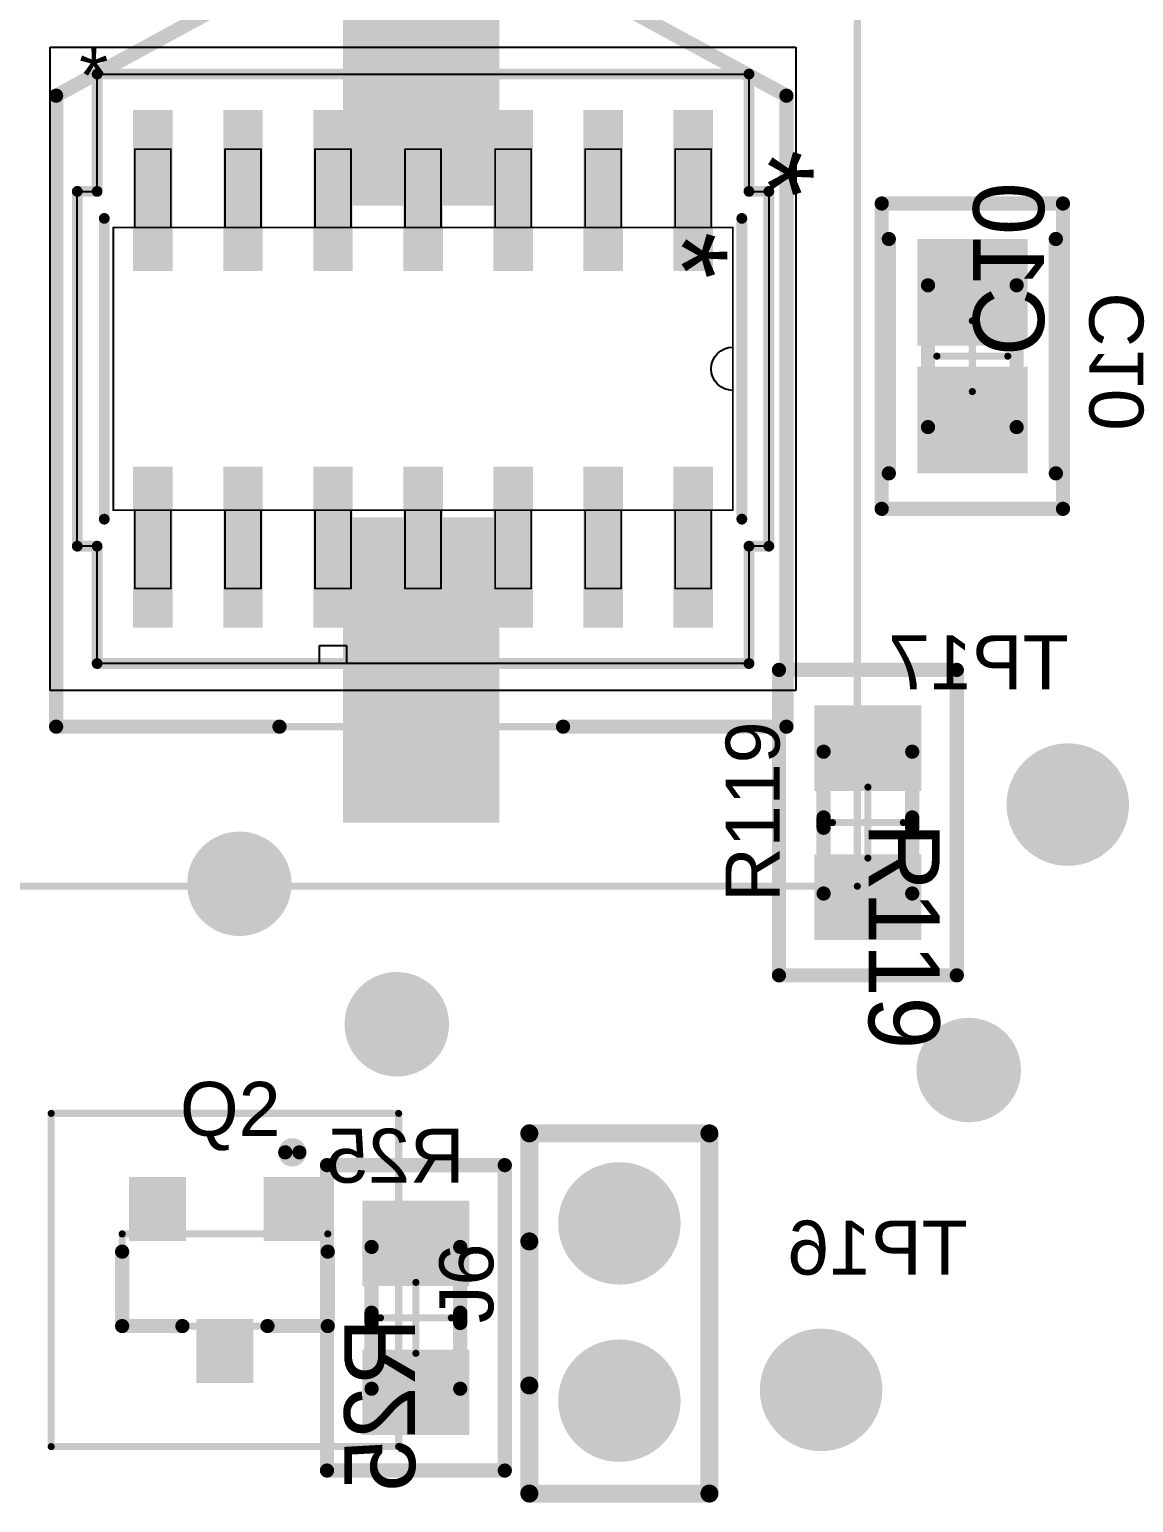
# Model space of a CAD drawing. Header units: millimetres. Extents: x 54 to 247, y 53 to 195.
# Drawn here: x 145.15 to 160.72, y 128.36 to 149.13 of the extents above; entities that cross this region are included whole.
import ezdxf

# ---------------------------------------------------------------- set-up
doc = ezdxf.new("R2010")
doc.units = ezdxf.units.MM
for name, color, linetype in [('BottomOverlay', 54, 'Continuous'), ('BottomPaste', 16, 'Continuous'), ('BottomSolder', 6, 'Continuous'), ('Mechanical10', 56, 'Continuous'), ('Mechanical12', 56, 'Continuous'), ('Mechanical13', 56, 'Continuous'), ('Mechanical15', 56, 'Continuous'), ('Mechanical5', 56, 'Continuous'), ('MultiLayer', 9, 'Continuous'), ('PadHoleLayer', 156, 'Continuous'), ('TopOverlay', 2, 'Continuous'), ('TopPaste', 8, 'Continuous'), ('TopSolder', 216, 'Continuous'), ('ViaHoleLayer', 16, 'Continuous')]:
    doc.layers.add(name, color=color, linetype=linetype)
doc.styles.add('Arial', font='arial.ttf', dxfattribs={"height": 0.2})

# ---------------------------------------------------------------- blocks, each defined once
blk = doc.blocks.new('V______CRCW0805__3_IPC_A_21')
at = {"layer": 'TopPaste'}
for points in [[(-1.654, 0.754), (-0.448, 0.754), (-0.448, -0.754), (-1.654, -0.754)], [(0.448, 0.754), (1.654, 0.754), (1.654, -0.754), (0.448, -0.754)]]:
    blk.add_hatch(color=8, dxfattribs=at).paths.add_polyline_path(points)
at = {"layer": 'TopSolder'}
for points in [[(-1.654, 0.754), (-0.448, 0.754), (-0.448, -0.754), (-1.654, -0.754)], [(0.448, 0.754), (1.654, 0.754), (1.654, -0.754), (0.448, -0.754)]]:
    blk.add_hatch(color=216, dxfattribs=at).paths.add_polyline_path(points)
at = {"layer": 'Mechanical10', "const_width": 0.2}
for points in [[(2.154, 1.254), (-2.154, 1.254)], [(-2.154, -1.254), (-2.154, 1.254)], [(2.154, -1.254), (2.154, 1.254)], [(2.154, -1.254), (-2.154, -1.254)]]:
    blk.add_lwpolyline(points, dxfattribs=at)
at = {"layer": 'Mechanical10', "const_width": 0.1}
for points in [[(-2.204, 1.254, 1), (-2.104, 1.254, 1)], [(-2.204, 1.254, 1), (-2.104, 1.254, 1)], [(2.104, 1.254, 1), (2.204, 1.254, 1)], [(2.104, 1.254, 1), (2.204, 1.254, 1)], [(-2.204, -1.254, 1), (-2.104, -1.254, 1)], [(-2.204, -1.254, 1), (-2.104, -1.254, 1)], [(2.104, -1.254, 1), (2.204, -1.254, 1)], [(2.104, -1.254, 1), (2.204, -1.254, 1)]]:
    blk.add_lwpolyline(points, format="xyb", close=True, dxfattribs=at)
at = {"layer": 'Mechanical12', "const_width": 0.2}
for points in [[(1, 0.625), (-1, 0.625)], [(-1, -0.625), (-1, 0.625)], [(1, -0.625), (1, 0.625)], [(1, -0.625), (-1, -0.625)]]:
    blk.add_lwpolyline(points, dxfattribs=at)
at = {"layer": 'Mechanical12', "const_width": 0.1}
for points in [[(-1.05, 0.625, 1), (-0.95, 0.625, 1)], [(-1.05, 0.625, 1), (-0.95, 0.625, 1)], [(0.95, 0.625, 1), (1.05, 0.625, 1)], [(0.95, 0.625, 1), (1.05, 0.625, 1)], [(-1.05, -0.625, 1), (-0.95, -0.625, 1)], [(-1.05, -0.625, 1), (-0.95, -0.625, 1)], [(0.95, -0.625, 1), (1.05, -0.625, 1)], [(0.95, -0.625, 1), (1.05, -0.625, 1)]]:
    blk.add_lwpolyline(points, format="xyb", close=True, dxfattribs=at)
at = {"layer": 'Mechanical15'}
for points, const_width in [([(2.154, 1.254), (-2.154, 1.254)], 0.2), ([(-2.154, -1.254), (-2.154, 1.254)], 0.2), ([(2.154, -1.254), (2.154, 1.254)], 0.2), ([(0, -0.5), (0, 0.5)], 0.1), ([(0.5, 0), (-0.5, 0)], 0.1), ([(2.154, -1.254), (-2.154, -1.254)], 0.2)]:
    blk.add_lwpolyline(points, dxfattribs=dict(at, const_width=const_width))
for points, const_width in [([(-2.204, 1.254, 1), (-2.104, 1.254, 1)], 0.1), ([(-2.204, 1.254, 1), (-2.104, 1.254, 1)], 0.1), ([(2.104, 1.254, 1), (2.204, 1.254, 1)], 0.1), ([(2.104, 1.254, 1), (2.204, 1.254, 1)], 0.1), ([(-0.025, 0.5, 1), (0.025, 0.5, 1)], 0.05), ([(-0.525, 0, 1), (-0.475, 0, 1)], 0.05), ([(0.475, 0, 1), (0.525, 0, 1)], 0.05), ([(-0.025, -0.5, 1), (0.025, -0.5, 1)], 0.05), ([(-2.204, -1.254, 1), (-2.104, -1.254, 1)], 0.1), ([(-2.204, -1.254, 1), (-2.104, -1.254, 1)], 0.1), ([(2.104, -1.254, 1), (2.204, -1.254, 1)], 0.1), ([(2.104, -1.254, 1), (2.204, -1.254, 1)], 0.1)]:
    blk.add_lwpolyline(points, format="xyb", close=True, dxfattribs=dict(at, const_width=const_width))
at = {"layer": 'TopOverlay', "const_width": 0.2}
for points in [[(0.073, 0.625), (-0.073, 0.625)], [(0.073, -0.625), (-0.073, -0.625)]]:
    blk.add_lwpolyline(points, dxfattribs=at)
at = {"layer": 'TopOverlay', "const_width": 0.1}
for points in [[(-0.123, 0.625, 1), (-0.023, 0.625, 1)], [(0.023, 0.625, 1), (0.123, 0.625, 1)], [(-0.123, -0.625, 1), (-0.023, -0.625, 1)], [(0.023, -0.625, 1), (0.123, -0.625, 1)]]:
    blk.add_lwpolyline(points, format="xyb", close=True, dxfattribs=at)
at = {"layer": 'Mechanical10'}
blk.add_text('R119', height=1, dxfattribs=at).set_placement((0, 0.011))
blk = doc.blocks.new('EEEFK1V331P_B_28')
at = {"layer": 'BottomPaste'}
for points in [[(1, 6.4), (1, 2.3), (-1, 2.3), (-1, 6.4)], [(1, -2.3), (1, -6.4), (-1, -6.4), (-1, -2.3)]]:
    blk.add_hatch(color=16, dxfattribs=at).paths.add_polyline_path(points)
at = {"layer": 'BottomSolder'}
for points in [[(1.102, 6.502), (1.102, 2.198), (-1.102, 2.198), (-1.102, 6.502)], [(1.102, -2.198), (1.102, -6.502), (-1.102, -6.502), (-1.102, -2.198)]]:
    blk.add_hatch(color=6, dxfattribs=at).paths.add_polyline_path(points)
at = {"layer": 'BottomOverlay', "const_width": 0.2}
for points in [[(0, 6.9, -1), (0, 7)], [(0, 6.9, -1), (0, 7)], [(0, 7, -1), (0, 6.9)]]:
    blk.add_lwpolyline(points, format="xyb", dxfattribs=at)
at = {"layer": 'BottomOverlay', "const_width": 0.1}
for points in [[(-0.05, 7, 1), (0.05, 7, 1)], [(-0.05, 7, 1), (0.05, 7, 1)], [(-0.05, 7, 1), (0.05, 7, 1)], [(-0.05, 6.9, 1), (0.05, 6.9, 1)], [(-0.05, 6.9, 1), (0.05, 6.9, 1)], [(-0.05, 6.9, 1), (0.05, 6.9, 1)], [(-2.625, 5.15, 1), (-2.525, 5.15, 1)], [(-2.625, 5.15, 1), (-2.525, 5.15, 1)], [(-2.05, 5.15, 1), (-1.95, 5.15, 1)], [(1.95, 5.15, 1), (2.05, 5.15, 1)], [(2.525, 5.15, 1), (2.625, 5.15, 1)], [(2.525, 5.15, 1), (2.625, 5.15, 1)], [(-5.2, 3.75, 1), (-5.1, 3.75, 1)], [(-5.2, 3.75, 1), (-5.1, 3.75, 1)], [(5.1, 3.75, 1), (5.2, 3.75, 1)], [(5.1, 3.75, 1), (5.2, 3.75, 1)], [(-5.2, -5.15, 1), (-5.1, -5.15, 1)], [(-5.2, -5.15, 1), (-5.1, -5.15, 1)], [(-2.05, -5.15, 1), (-1.95, -5.15, 1)], [(1.95, -5.15, 1), (2.05, -5.15, 1)], [(5.1, -5.15, 1), (5.2, -5.15, 1)], [(5.1, -5.15, 1), (5.2, -5.15, 1)]]:
    blk.add_lwpolyline(points, format="xyb", close=True, dxfattribs=at)
at = {"layer": 'BottomOverlay', "const_width": 0.2}
for points in [[(-5.15, 3.75), (-2.575, 5.15)], [(-2.575, 5.15), (-2, 5.15)], [(2, 5.15), (2.575, 5.15)], [(2.575, 5.15), (5.15, 3.75)], [(-5.15, -5.15), (-5.15, 3.75)], [(5.15, -5.15), (5.15, 3.75)], [(-5.15, -5.15), (-2, -5.15)], [(2, -5.15), (5.15, -5.15)]]:
    blk.add_lwpolyline(points, dxfattribs=at)
at = {"layer": 'Mechanical13', "const_width": 0.1}
for points in [[(-5.15, 3.75), (-2.575, 5.15)], [(-2.575, 5.15), (2.575, 5.15)], [(2.575, 5.15), (5.15, 3.75)], [(-5.15, -5.15), (-5.15, 3.75)], [(5.15, -5.15), (5.15, 3.75)], [(-5.15, -5.15), (5.15, -5.15)]]:
    blk.add_lwpolyline(points, dxfattribs=at)
at = {"layer": 'Mechanical13', "const_width": 0.05}
for points in [[(-2.6, 5.15, 1), (-2.55, 5.15, 1)], [(-2.6, 5.15, 1), (-2.55, 5.15, 1)], [(2.55, 5.15, 1), (2.6, 5.15, 1)], [(2.55, 5.15, 1), (2.6, 5.15, 1)], [(-5.175, 3.75, 1), (-5.125, 3.75, 1)], [(-5.175, 3.75, 1), (-5.125, 3.75, 1)], [(5.125, 3.75, 1), (5.175, 3.75, 1)], [(5.125, 3.75, 1), (5.175, 3.75, 1)], [(-5.175, -5.15, 1), (-5.125, -5.15, 1)], [(-5.175, -5.15, 1), (-5.125, -5.15, 1)], [(5.125, -5.15, 1), (5.175, -5.15, 1)], [(5.125, -5.15, 1), (5.175, -5.15, 1)]]:
    blk.add_lwpolyline(points, format="xyb", close=True, dxfattribs=at)
at = {"layer": 'Mechanical15', "const_width": 0.1}
for points in [[(-6.15, 7.4), (6.15, 7.4)], [(-6.15, -7.4), (-6.15, 7.4)], [(6.15, -7.4), (6.15, 7.4)], [(-6.15, -7.4), (6.15, -7.4)]]:
    blk.add_lwpolyline(points, dxfattribs=at)
at = {"layer": 'Mechanical15', "const_width": 0.05}
for points in [[(-6.175, 7.4, 1), (-6.125, 7.4, 1)], [(-6.175, 7.4, 1), (-6.125, 7.4, 1)], [(6.125, 7.4, 1), (6.175, 7.4, 1)], [(6.125, 7.4, 1), (6.175, 7.4, 1)], [(-6.175, -7.4, 1), (-6.125, -7.4, 1)], [(-6.175, -7.4, 1), (-6.125, -7.4, 1)], [(6.125, -7.4, 1), (6.175, -7.4, 1)], [(6.125, -7.4, 1), (6.175, -7.4, 1)]]:
    blk.add_lwpolyline(points, format="xyb", close=True, dxfattribs=at)
blk = doc.blocks.new('T____P_____B_85')
at = {"layer": 'BottomSolder'}
h = blk.add_hatch(color=6, dxfattribs=at)
edge = h.paths.add_edge_path()
edge.add_arc((0, 0), 0.864, 0, 360)
h = blk.add_hatch(color=6, dxfattribs=at)
edge = h.paths.add_edge_path()
edge.add_arc((0, 0), 0.864, 0, 360)
at = {"layer": 'MultiLayer'}
h = blk.add_hatch(color=9, dxfattribs=at)
edge = h.paths.add_edge_path()
edge.add_arc((0, 0), 0.762, 0, 360)
at = {"layer": 'PadHoleLayer'}
h = blk.add_hatch(color=156, dxfattribs=at)
edge = h.paths.add_edge_path()
edge.add_arc((0, 0), 0.381, 0, 360)
at = {"layer": 'TopSolder'}
h = blk.add_hatch(color=216, dxfattribs=at)
edge = h.paths.add_edge_path()
edge.add_arc((0, 0), 0.864, 0, 360)
h = blk.add_hatch(color=216, dxfattribs=at)
edge = h.paths.add_edge_path()
edge.add_arc((0, 0), 0.864, 0, 360)
at = {"layer": 'ViaHoleLayer'}
h = blk.add_hatch(color=16, dxfattribs=at)
edge = h.paths.add_edge_path()
edge.add_arc((0, 0), 0.356, 0, 360)
blk = doc.blocks.new('T____P_____B_86')
at = {"layer": 'BottomSolder'}
h = blk.add_hatch(color=6, dxfattribs=at)
edge = h.paths.add_edge_path()
edge.add_arc((0, 0), 0.864, 0, 360)
h = blk.add_hatch(color=6, dxfattribs=at)
edge = h.paths.add_edge_path()
edge.add_arc((0, 0), 0.864, 0, 360)
at = {"layer": 'MultiLayer'}
h = blk.add_hatch(color=9, dxfattribs=at)
edge = h.paths.add_edge_path()
edge.add_arc((0, 0), 0.762, 0, 360)
at = {"layer": 'PadHoleLayer'}
h = blk.add_hatch(color=156, dxfattribs=at)
edge = h.paths.add_edge_path()
edge.add_arc((0, 0), 0.381, 0, 360)
at = {"layer": 'TopSolder'}
h = blk.add_hatch(color=216, dxfattribs=at)
edge = h.paths.add_edge_path()
edge.add_arc((0, 0), 0.864, 0, 360)
h = blk.add_hatch(color=216, dxfattribs=at)
edge = h.paths.add_edge_path()
edge.add_arc((0, 0), 0.864, 0, 360)
at = {"layer": 'ViaHoleLayer'}
h = blk.add_hatch(color=16, dxfattribs=at)
edge = h.paths.add_edge_path()
edge.add_arc((0, 0), 0.356, 0, 360)
blk = doc.blocks.new('V______CRCW0805__3_IPC_A_B_135')
at = {"layer": 'BottomPaste'}
for points in [[(-1.654, 0.754), (-0.448, 0.754), (-0.448, -0.754), (-1.654, -0.754)], [(0.448, 0.754), (1.654, 0.754), (1.654, -0.754), (0.448, -0.754)]]:
    blk.add_hatch(color=16, dxfattribs=at).paths.add_polyline_path(points)
at = {"layer": 'BottomSolder'}
for points in [[(-1.654, 0.754), (-0.448, 0.754), (-0.448, -0.754), (-1.654, -0.754)], [(0.448, 0.754), (1.654, 0.754), (1.654, -0.754), (0.448, -0.754)]]:
    blk.add_hatch(color=6, dxfattribs=at).paths.add_polyline_path(points)
at = {"layer": 'BottomOverlay', "const_width": 0.2}
for points in [[(0.073, 0.625), (-0.073, 0.625)], [(0.073, -0.625), (-0.073, -0.625)]]:
    blk.add_lwpolyline(points, dxfattribs=at)
at = {"layer": 'BottomOverlay', "const_width": 0.1}
for points in [[(-0.123, 0.625, 1), (-0.023, 0.625, 1)], [(0.023, 0.625, 1), (0.123, 0.625, 1)], [(-0.123, -0.625, 1), (-0.023, -0.625, 1)], [(0.023, -0.625, 1), (0.123, -0.625, 1)]]:
    blk.add_lwpolyline(points, format="xyb", close=True, dxfattribs=at)
at = {"layer": 'Mechanical10', "const_width": 0.2}
for points in [[(2.154, 1.254), (-2.154, 1.254)], [(-2.154, -1.254), (-2.154, 1.254)], [(2.154, -1.254), (2.154, 1.254)], [(2.154, -1.254), (-2.154, -1.254)]]:
    blk.add_lwpolyline(points, dxfattribs=at)
at = {"layer": 'Mechanical10', "const_width": 0.1}
for points in [[(-2.204, 1.254, 1), (-2.104, 1.254, 1)], [(-2.204, 1.254, 1), (-2.104, 1.254, 1)], [(2.104, 1.254, 1), (2.204, 1.254, 1)], [(2.104, 1.254, 1), (2.204, 1.254, 1)], [(-2.204, -1.254, 1), (-2.104, -1.254, 1)], [(-2.204, -1.254, 1), (-2.104, -1.254, 1)], [(2.104, -1.254, 1), (2.204, -1.254, 1)], [(2.104, -1.254, 1), (2.204, -1.254, 1)]]:
    blk.add_lwpolyline(points, format="xyb", close=True, dxfattribs=at)
at = {"layer": 'Mechanical12', "const_width": 0.2}
for points in [[(1, 0.625), (-1, 0.625)], [(-1, -0.625), (-1, 0.625)], [(1, -0.625), (1, 0.625)], [(1, -0.625), (-1, -0.625)]]:
    blk.add_lwpolyline(points, dxfattribs=at)
at = {"layer": 'Mechanical12', "const_width": 0.1}
for points in [[(-1.05, 0.625, 1), (-0.95, 0.625, 1)], [(-1.05, 0.625, 1), (-0.95, 0.625, 1)], [(0.95, 0.625, 1), (1.05, 0.625, 1)], [(0.95, 0.625, 1), (1.05, 0.625, 1)], [(-1.05, -0.625, 1), (-0.95, -0.625, 1)], [(-1.05, -0.625, 1), (-0.95, -0.625, 1)], [(0.95, -0.625, 1), (1.05, -0.625, 1)], [(0.95, -0.625, 1), (1.05, -0.625, 1)]]:
    blk.add_lwpolyline(points, format="xyb", close=True, dxfattribs=at)
at = {"layer": 'Mechanical15'}
for points, const_width in [([(2.154, 1.254), (-2.154, 1.254)], 0.2), ([(-2.154, -1.254), (-2.154, 1.254)], 0.2), ([(2.154, -1.254), (2.154, 1.254)], 0.2), ([(0, -0.5), (0, 0.5)], 0.1), ([(0.5, 0), (-0.5, 0)], 0.1), ([(2.154, -1.254), (-2.154, -1.254)], 0.2)]:
    blk.add_lwpolyline(points, dxfattribs=dict(at, const_width=const_width))
for points, const_width in [([(-2.204, 1.254, 1), (-2.104, 1.254, 1)], 0.1), ([(-2.204, 1.254, 1), (-2.104, 1.254, 1)], 0.1), ([(2.104, 1.254, 1), (2.204, 1.254, 1)], 0.1), ([(2.104, 1.254, 1), (2.204, 1.254, 1)], 0.1), ([(-0.025, 0.5, 1), (0.025, 0.5, 1)], 0.05), ([(-0.525, 0, 1), (-0.475, 0, 1)], 0.05), ([(0.475, 0, 1), (0.525, 0, 1)], 0.05), ([(-0.025, -0.5, 1), (0.025, -0.5, 1)], 0.05), ([(-2.204, -1.254, 1), (-2.104, -1.254, 1)], 0.1), ([(-2.204, -1.254, 1), (-2.104, -1.254, 1)], 0.1), ([(2.104, -1.254, 1), (2.204, -1.254, 1)], 0.1), ([(2.104, -1.254, 1), (2.204, -1.254, 1)], 0.1)]:
    blk.add_lwpolyline(points, format="xyb", close=True, dxfattribs=dict(at, const_width=const_width))
at = {"layer": 'Mechanical10', "text_generation_flag": 2}
blk.add_text('R25', height=1, rotation=-180, dxfattribs=at).set_placement((0, -0.011))
blk = doc.blocks.new('BC847B215_146')
at = {"layer": 'TopPaste'}
for points in [[(-0.3, 0.65), (-0.3, 1.35), (0.3, 1.35), (0.3, 0.65)], [(-1.25, -1.35), (-1.25, -0.65), (-0.65, -0.65), (-0.65, -1.35)], [(0.65, -1.35), (0.65, -0.65), (1.25, -0.65), (1.25, -1.35)]]:
    blk.add_hatch(color=8, dxfattribs=at).paths.add_polyline_path(points)
at = {"layer": 'TopSolder'}
for points in [[(-0.402, 0.548), (-0.402, 1.452), (0.402, 1.452), (0.402, 0.548)], [(-1.352, -1.452), (-1.352, -0.548), (-0.548, -0.548), (-0.548, -1.452)], [(0.548, -1.452), (0.548, -0.548), (1.352, -0.548), (1.352, -1.452)]]:
    blk.add_hatch(color=216, dxfattribs=at).paths.add_polyline_path(points)
at = {"layer": 'Mechanical13', "const_width": 0.1}
for points in [[(-1.45, 0.65), (-1.45, -0.65)], [(1.45, 0.65), (-1.45, 0.65)], [(1.45, 0.65), (1.45, -0.65)], [(1.45, -0.65), (-1.45, -0.65)]]:
    blk.add_lwpolyline(points, dxfattribs=at)
at = {"layer": 'Mechanical13', "const_width": 0.05}
for points in [[(-1.475, 0.65, 1), (-1.425, 0.65, 1)], [(-1.475, 0.65, 1), (-1.425, 0.65, 1)], [(1.425, 0.65, 1), (1.475, 0.65, 1)], [(1.425, 0.65, 1), (1.475, 0.65, 1)], [(-1.475, -0.65, 1), (-1.425, -0.65, 1)], [(-1.475, -0.65, 1), (-1.425, -0.65, 1)], [(1.425, -0.65, 1), (1.475, -0.65, 1)], [(1.425, -0.65, 1), (1.475, -0.65, 1)]]:
    blk.add_lwpolyline(points, format="xyb", close=True, dxfattribs=at)
at = {"layer": 'Mechanical15', "const_width": 0.1}
for points in [[(-2.45, 2.35), (-2.45, -2.35)], [(2.45, 2.35), (-2.45, 2.35)], [(2.45, 2.35), (2.45, -2.35)], [(2.45, -2.35), (-2.45, -2.35)]]:
    blk.add_lwpolyline(points, dxfattribs=at)
at = {"layer": 'Mechanical15', "const_width": 0.05}
for points in [[(-2.475, 2.35, 1), (-2.425, 2.35, 1)], [(-2.475, 2.35, 1), (-2.425, 2.35, 1)], [(2.425, 2.35, 1), (2.475, 2.35, 1)], [(2.425, 2.35, 1), (2.475, 2.35, 1)], [(-2.475, -2.35, 1), (-2.425, -2.35, 1)], [(-2.475, -2.35, 1), (-2.425, -2.35, 1)], [(2.425, -2.35, 1), (2.475, -2.35, 1)], [(2.425, -2.35, 1), (2.475, -2.35, 1)]]:
    blk.add_lwpolyline(points, format="xyb", close=True, dxfattribs=at)
at = {"layer": 'TopOverlay', "const_width": 0.2}
for points in [[(-1.45, 0.65), (-1.45, -0.4)], [(-0.6, 0.65), (-1.45, 0.65)], [(1.45, 0.65), (0.6, 0.65)], [(1.45, 0.65), (1.45, -0.4)]]:
    blk.add_lwpolyline(points, dxfattribs=at)
at = {"layer": 'TopOverlay', "const_width": 0.1}
for points in [[(-1.5, 0.65, 1), (-1.4, 0.65, 1)], [(-1.5, 0.65, 1), (-1.4, 0.65, 1)], [(-0.65, 0.65, 1), (-0.55, 0.65, 1)], [(0.55, 0.65, 1), (0.65, 0.65, 1)], [(1.4, 0.65, 1), (1.5, 0.65, 1)], [(1.4, 0.65, 1), (1.5, 0.65, 1)], [(-1.5, -0.4, 1), (-1.4, -0.4, 1)], [(1.4, -0.4, 1), (1.5, -0.4, 1)], [(-1.1, -1.8, 1), (-1, -1.8, 1)], [(-1.1, -1.8, 1), (-1, -1.8, 1)], [(-0.9, -1.8, 1), (-0.8, -1.8, 1)], [(-0.9, -1.8, 1), (-0.8, -1.8, 1)]]:
    blk.add_lwpolyline(points, format="xyb", close=True, dxfattribs=at)
at = {"layer": 'TopOverlay', "const_width": 0.2}
for points in [[(-1.05, -1.8, -1), (-0.85, -1.8)], [(-0.85, -1.8, -1), (-1.05, -1.8)]]:
    blk.add_lwpolyline(points, format="xyb", dxfattribs=at)
blk = doc.blocks.new('J______2_54_154')
at = {"layer": 'BottomSolder'}
h = blk.add_hatch(color=6, dxfattribs=at)
edge = h.paths.add_edge_path()
edge.add_arc((0, 0), 0.8636, 0, 360)
h = blk.add_hatch(color=6, dxfattribs=at)
edge = h.paths.add_edge_path()
edge.add_arc((2.5, 0), 0.8636, 0, 360)
at = {"layer": 'MultiLayer'}
h = blk.add_hatch(color=9, dxfattribs=at)
edge = h.paths.add_edge_path()
edge.add_arc((0, 0), 0.762, 0, 360)
h = blk.add_hatch(color=9, dxfattribs=at)
edge = h.paths.add_edge_path()
edge.add_arc((2.5, 0), 0.762, 0, 360)
at = {"layer": 'PadHoleLayer'}
h = blk.add_hatch(color=156, dxfattribs=at)
edge = h.paths.add_edge_path()
edge.add_arc((0, 0), 0.381, 0, 360)
h = blk.add_hatch(color=156, dxfattribs=at)
edge = h.paths.add_edge_path()
edge.add_arc((2.5, 0), 0.381, 0, 360)
at = {"layer": 'TopSolder'}
h = blk.add_hatch(color=216, dxfattribs=at)
edge = h.paths.add_edge_path()
edge.add_arc((0, 0), 0.8636, 0, 360)
h = blk.add_hatch(color=216, dxfattribs=at)
edge = h.paths.add_edge_path()
edge.add_arc((2.5, 0), 0.8636, 0, 360)
at = {"layer": 'BottomOverlay', "const_width": 0.254}
for points in [[(-1.27, -1.27), (-1.27, 1.27)], [(3.81, 1.27), (-1.27, 1.27)], [(3.81, -1.27), (3.81, 1.27)], [(3.81, -1.27), (-1.27, -1.27)]]:
    blk.add_lwpolyline(points, dxfattribs=at)
at = {"layer": 'BottomOverlay', "const_width": 0.127}
for points in [[(-1.3335, 1.27, 1), (-1.2065, 1.27, 1)], [(-1.3335, 1.27, 1), (-1.2065, 1.27, 1)], [(3.7465, 1.27, 1), (3.8735, 1.27, 1)], [(3.7465, 1.27, 1), (3.8735, 1.27, 1)], [(-1.3335, -1.27, 1), (-1.2065, -1.27, 1)], [(-1.3335, -1.27, 1), (-1.2065, -1.27, 1)], [(3.7465, -1.27, 1), (3.8735, -1.27, 1)], [(3.7465, -1.27, 1), (3.8735, -1.27, 1)]]:
    blk.add_lwpolyline(points, format="xyb", close=True, dxfattribs=at)
at = {"layer": 'TopOverlay', "const_width": 0.254}
for points in [[(-1.27, -1.27), (-1.27, 1.27)], [(3.81, 1.27), (-1.27, 1.27)], [(3.81, -1.27), (3.81, 1.27)], [(0.254, -1.27), (-1.27, -1.27)], [(2.286, -1.27), (0.254, -1.27)], [(3.81, -1.27), (2.286, -1.27)]]:
    blk.add_lwpolyline(points, dxfattribs=at)
at = {"layer": 'TopOverlay', "const_width": 0.127}
for points in [[(-1.3335, 1.27, 1), (-1.2065, 1.27, 1)], [(-1.3335, 1.27, 1), (-1.2065, 1.27, 1)], [(3.7465, 1.27, 1), (3.8735, 1.27, 1)], [(3.7465, 1.27, 1), (3.8735, 1.27, 1)], [(-1.3335, -1.27, 1), (-1.2065, -1.27, 1)], [(-1.3335, -1.27, 1), (-1.2065, -1.27, 1)], [(0.1905, -1.27, 1), (0.3175, -1.27, 1)], [(0.1905, -1.27, 1), (0.3175, -1.27, 1)], [(2.2225, -1.27, 1), (2.3495, -1.27, 1)], [(2.2225, -1.27, 1), (2.3495, -1.27, 1)], [(3.7465, -1.27, 1), (3.8735, -1.27, 1)], [(3.7465, -1.27, 1), (3.8735, -1.27, 1)]]:
    blk.add_lwpolyline(points, format="xyb", close=True, dxfattribs=at)
blk = doc.blocks.new('KEMET_C0805C_DN_IPC_A_B_169')
at = {"layer": 'BottomPaste'}
for points in [[(-1.653, 0.778), (-0.148, 0.778), (-0.148, -0.778), (-1.653, -0.778)], [(0.148, 0.778), (1.653, 0.778), (1.653, -0.778), (0.148, -0.778)]]:
    blk.add_hatch(color=16, dxfattribs=at).paths.add_polyline_path(points)
at = {"layer": 'BottomSolder'}
for points in [[(-1.653, 0.778), (-0.148, 0.778), (-0.148, -0.778), (-1.653, -0.778)], [(0.148, 0.778), (1.653, 0.778), (1.653, -0.778), (0.148, -0.778)]]:
    blk.add_hatch(color=6, dxfattribs=at).paths.add_polyline_path(points)
at = {"layer": 'BottomOverlay', "const_width": 0.2}
for points in [[(-1.653, 1.178), (1.653, 1.178)], [(-1.653, -1.178), (1.653, -1.178)]]:
    blk.add_lwpolyline(points, dxfattribs=at)
at = {"layer": 'BottomOverlay', "const_width": 0.1}
for points in [[(-1.703, 1.178, 1), (-1.603, 1.178, 1)], [(1.603, 1.178, 1), (1.703, 1.178, 1)], [(-1.703, -1.178, 1), (-1.603, -1.178, 1)], [(1.603, -1.178, 1), (1.703, -1.178, 1)]]:
    blk.add_lwpolyline(points, format="xyb", close=True, dxfattribs=at)
at = {"layer": 'Mechanical10', "const_width": 0.2}
for points in [[(-2.153, 1.278), (-2.153, -1.278)], [(-2.153, 1.278), (2.153, 1.278)], [(2.153, 1.278), (2.153, -1.278)], [(-2.153, -1.278), (2.153, -1.278)]]:
    blk.add_lwpolyline(points, dxfattribs=at)
at = {"layer": 'Mechanical10', "const_width": 0.1}
for points in [[(-2.203, 1.278, 1), (-2.103, 1.278, 1)], [(-2.203, 1.278, 1), (-2.103, 1.278, 1)], [(2.103, 1.278, 1), (2.203, 1.278, 1)], [(2.103, 1.278, 1), (2.203, 1.278, 1)], [(-2.203, -1.278, 1), (-2.103, -1.278, 1)], [(-2.203, -1.278, 1), (-2.103, -1.278, 1)], [(2.103, -1.278, 1), (2.203, -1.278, 1)], [(2.103, -1.278, 1), (2.203, -1.278, 1)]]:
    blk.add_lwpolyline(points, format="xyb", close=True, dxfattribs=at)
at = {"layer": 'Mechanical12', "const_width": 0.2}
for points in [[(-1, 0.625), (-1, -0.625)], [(-1, 0.625), (1, 0.625)], [(1, 0.625), (1, -0.625)], [(-1, -0.625), (1, -0.625)]]:
    blk.add_lwpolyline(points, dxfattribs=at)
at = {"layer": 'Mechanical12', "const_width": 0.1}
for points in [[(-1.05, 0.625, 1), (-0.95, 0.625, 1)], [(-1.05, 0.625, 1), (-0.95, 0.625, 1)], [(0.95, 0.625, 1), (1.05, 0.625, 1)], [(0.95, 0.625, 1), (1.05, 0.625, 1)], [(-1.05, -0.625, 1), (-0.95, -0.625, 1)], [(-1.05, -0.625, 1), (-0.95, -0.625, 1)], [(0.95, -0.625, 1), (1.05, -0.625, 1)], [(0.95, -0.625, 1), (1.05, -0.625, 1)]]:
    blk.add_lwpolyline(points, format="xyb", close=True, dxfattribs=at)
at = {"layer": 'Mechanical15'}
for points, const_width in [([(-2.153, 1.278), (-2.153, -1.278)], 0.2), ([(-2.153, 1.278), (2.153, 1.278)], 0.2), ([(2.153, 1.278), (2.153, -1.278)], 0.2), ([(0, 0.5), (0, -0.5)], 0.1), ([(-0.5, 0), (0.5, 0)], 0.1), ([(-2.153, -1.278), (2.153, -1.278)], 0.2)]:
    blk.add_lwpolyline(points, dxfattribs=dict(at, const_width=const_width))
for points, const_width in [([(-2.203, 1.278, 1), (-2.103, 1.278, 1)], 0.1), ([(-2.203, 1.278, 1), (-2.103, 1.278, 1)], 0.1), ([(2.103, 1.278, 1), (2.203, 1.278, 1)], 0.1), ([(2.103, 1.278, 1), (2.203, 1.278, 1)], 0.1), ([(-0.025, 0.5, 1), (0.025, 0.5, 1)], 0.05), ([(-0.525, 0, 1), (-0.475, 0, 1)], 0.05), ([(0.475, 0, 1), (0.525, 0, 1)], 0.05), ([(-0.025, -0.5, 1), (0.025, -0.5, 1)], 0.05), ([(-2.203, -1.278, 1), (-2.103, -1.278, 1)], 0.1), ([(-2.203, -1.278, 1), (-2.103, -1.278, 1)], 0.1), ([(2.103, -1.278, 1), (2.203, -1.278, 1)], 0.1), ([(2.103, -1.278, 1), (2.203, -1.278, 1)], 0.1)]:
    blk.add_lwpolyline(points, format="xyb", close=True, dxfattribs=dict(at, const_width=const_width))
at = {"layer": 'Mechanical10', "text_generation_flag": 2}
blk.add_text('C10', height=1, rotation=180, dxfattribs=at).set_placement((0, -0.011))
blk = doc.blocks.new('D14_M_225')
at = {"layer": 'TopPaste'}
for points in [[(-3.649, 4.089), (-1.379, 4.089), (-1.379, 3.531), (-3.649, 3.531)], [(1.379, 4.089), (3.649, 4.089), (3.649, 3.531), (1.379, 3.531)], [(-3.649, 2.819), (-1.379, 2.819), (-1.379, 2.261), (-3.649, 2.261)], [(1.379, 2.819), (3.649, 2.819), (3.649, 2.261), (1.379, 2.261)], [(-3.649, 1.549), (-1.379, 1.549), (-1.379, 0.991), (-3.649, 0.991)], [(1.379, 1.549), (3.649, 1.549), (3.649, 0.991), (1.379, 0.991)], [(-3.649, 0.279), (-1.379, 0.279), (-1.379, -0.279), (-3.649, -0.279)], [(1.379, 0.279), (3.649, 0.279), (3.649, -0.279), (1.379, -0.279)], [(-3.649, -0.991), (-1.379, -0.991), (-1.379, -1.549), (-3.649, -1.549)], [(1.379, -0.991), (3.649, -0.991), (3.649, -1.549), (1.379, -1.549)], [(-3.649, -2.261), (-1.379, -2.261), (-1.379, -2.819), (-3.649, -2.819)], [(1.379, -2.261), (3.649, -2.261), (3.649, -2.819), (1.379, -2.819)], [(-3.649, -3.531), (-1.379, -3.531), (-1.379, -4.089), (-3.649, -4.089)], [(1.379, -3.531), (3.649, -3.531), (3.649, -4.089), (1.379, -4.089)]]:
    blk.add_hatch(color=8, dxfattribs=at).paths.add_polyline_path(points)
at = {"layer": 'TopSolder'}
for points in [[(-3.649, 4.089), (-1.379, 4.089), (-1.379, 3.531), (-3.649, 3.531)], [(1.379, 4.089), (3.649, 4.089), (3.649, 3.531), (1.379, 3.531)], [(-3.649, 2.819), (-1.379, 2.819), (-1.379, 2.261), (-3.649, 2.261)], [(1.379, 2.819), (3.649, 2.819), (3.649, 2.261), (1.379, 2.261)], [(-3.649, 1.549), (-1.379, 1.549), (-1.379, 0.991), (-3.649, 0.991)], [(1.379, 1.549), (3.649, 1.549), (3.649, 0.991), (1.379, 0.991)], [(-3.649, 0.279), (-1.379, 0.279), (-1.379, -0.279), (-3.649, -0.279)], [(1.379, 0.279), (3.649, 0.279), (3.649, -0.279), (1.379, -0.279)], [(-3.649, -0.991), (-1.379, -0.991), (-1.379, -1.549), (-3.649, -1.549)], [(1.379, -0.991), (3.649, -0.991), (3.649, -1.549), (1.379, -1.549)], [(-3.649, -2.261), (-1.379, -2.261), (-1.379, -2.819), (-3.649, -2.819)], [(1.379, -2.261), (3.649, -2.261), (3.649, -2.819), (1.379, -2.819)], [(-3.649, -3.531), (-1.379, -3.531), (-1.379, -4.089), (-3.649, -4.089)], [(1.379, -3.531), (3.649, -3.531), (3.649, -4.089), (1.379, -4.089)]]:
    blk.add_hatch(color=216, dxfattribs=at).paths.add_polyline_path(points)
at = {"layer": 'Mechanical13', "const_width": 0.0127}
for points in [[(-2, 4.369, 1), (-1.988, 4.369, 1)], [(-2, 4.369, 1), (-1.988, 4.369, 1)], [(1.988, 4.369, 1), (2, 4.369, 1)], [(1.988, 4.369, 1), (2, 4.369, 1)], [(-3.105, 4.064, 1), (-3.092, 4.064, 1)], [(-3.105, 4.064, 1), (-3.092, 4.064, 1)], [(-2, 4.064, 1), (-1.988, 4.064, 1)], [(-2, 4.064, 1), (-1.988, 4.064, 1)], [(1.988, 4.064, 1), (2, 4.064, 1)], [(1.988, 4.064, 1), (2, 4.064, 1)], [(3.092, 4.064, 1), (3.105, 4.064, 1)], [(3.092, 4.064, 1), (3.105, 4.064, 1)], [(-3.105, 3.556, 1), (-3.092, 3.556, 1)], [(-3.105, 3.556, 1), (-3.092, 3.556, 1)], [(-2, 3.556, 1), (-1.988, 3.556, 1)], [(-2, 3.556, 1), (-1.988, 3.556, 1)], [(1.988, 3.556, 1), (2, 3.556, 1)], [(1.988, 3.556, 1), (2, 3.556, 1)], [(3.092, 3.556, 1), (3.105, 3.556, 1)], [(3.092, 3.556, 1), (3.105, 3.556, 1)], [(-3.105, 2.794, 1), (-3.092, 2.794, 1)], [(-3.105, 2.794, 1), (-3.092, 2.794, 1)], [(-2, 2.794, 1), (-1.988, 2.794, 1)], [(-2, 2.794, 1), (-1.988, 2.794, 1)], [(1.988, 2.794, 1), (2, 2.794, 1)], [(1.988, 2.794, 1), (2, 2.794, 1)], [(3.092, 2.794, 1), (3.105, 2.794, 1)], [(3.092, 2.794, 1), (3.105, 2.794, 1)], [(-3.105, 2.286, 1), (-3.092, 2.286, 1)], [(-3.105, 2.286, 1), (-3.092, 2.286, 1)], [(-2, 2.286, 1), (-1.988, 2.286, 1)], [(-2, 2.286, 1), (-1.988, 2.286, 1)], [(1.988, 2.286, 1), (2, 2.286, 1)], [(1.988, 2.286, 1), (2, 2.286, 1)], [(3.092, 2.286, 1), (3.105, 2.286, 1)], [(3.092, 2.286, 1), (3.105, 2.286, 1)], [(-3.105, 1.524, 1), (-3.092, 1.524, 1)], [(-3.105, 1.524, 1), (-3.092, 1.524, 1)], [(-2, 1.524, 1), (-1.988, 1.524, 1)], [(-2, 1.524, 1), (-1.988, 1.524, 1)], [(1.988, 1.524, 1), (2, 1.524, 1)], [(1.988, 1.524, 1), (2, 1.524, 1)], [(3.092, 1.524, 1), (3.105, 1.524, 1)], [(3.092, 1.524, 1), (3.105, 1.524, 1)], [(-3.105, 1.016, 1), (-3.092, 1.016, 1)], [(-3.105, 1.016, 1), (-3.092, 1.016, 1)], [(-2, 1.016, 1), (-1.988, 1.016, 1)], [(-2, 1.016, 1), (-1.988, 1.016, 1)], [(1.988, 1.016, 1), (2, 1.016, 1)], [(1.988, 1.016, 1), (2, 1.016, 1)], [(3.092, 1.016, 1), (3.105, 1.016, 1)], [(3.092, 1.016, 1), (3.105, 1.016, 1)], [(-3.105, 0.254, 1), (-3.092, 0.254, 1)], [(-3.105, 0.254, 1), (-3.092, 0.254, 1)], [(-2, 0.254, 1), (-1.988, 0.254, 1)], [(-2, 0.254, 1), (-1.988, 0.254, 1)], [(1.988, 0.254, 1), (2, 0.254, 1)], [(1.988, 0.254, 1), (2, 0.254, 1)], [(3.092, 0.254, 1), (3.105, 0.254, 1)], [(3.092, 0.254, 1), (3.105, 0.254, 1)], [(-3.105, -0.254, 1), (-3.092, -0.254, 1)], [(-3.105, -0.254, 1), (-3.092, -0.254, 1)], [(-2, -0.254, 1), (-1.988, -0.254, 1)], [(-2, -0.254, 1), (-1.988, -0.254, 1)], [(1.988, -0.254, 1), (2, -0.254, 1)], [(1.988, -0.254, 1), (2, -0.254, 1)], [(3.092, -0.254, 1), (3.105, -0.254, 1)], [(3.092, -0.254, 1), (3.105, -0.254, 1)], [(-3.105, -1.016, 1), (-3.092, -1.016, 1)], [(-3.105, -1.016, 1), (-3.092, -1.016, 1)], [(-2, -1.016, 1), (-1.988, -1.016, 1)], [(-2, -1.016, 1), (-1.988, -1.016, 1)], [(1.988, -1.016, 1), (2, -1.016, 1)], [(1.988, -1.016, 1), (2, -1.016, 1)], [(3.092, -1.016, 1), (3.105, -1.016, 1)], [(3.092, -1.016, 1), (3.105, -1.016, 1)], [(-3.105, -1.524, 1), (-3.092, -1.524, 1)], [(-3.105, -1.524, 1), (-3.092, -1.524, 1)], [(-2, -1.524, 1), (-1.988, -1.524, 1)], [(-2, -1.524, 1), (-1.988, -1.524, 1)], [(1.988, -1.524, 1), (2, -1.524, 1)], [(1.988, -1.524, 1), (2, -1.524, 1)], [(3.092, -1.524, 1), (3.105, -1.524, 1)], [(3.092, -1.524, 1), (3.105, -1.524, 1)], [(-3.105, -2.286, 1), (-3.092, -2.286, 1)], [(-3.105, -2.286, 1), (-3.092, -2.286, 1)], [(-2, -2.286, 1), (-1.988, -2.286, 1)], [(-2, -2.286, 1), (-1.988, -2.286, 1)], [(1.988, -2.286, 1), (2, -2.286, 1)], [(1.988, -2.286, 1), (2, -2.286, 1)], [(3.092, -2.286, 1), (3.105, -2.286, 1)], [(3.092, -2.286, 1), (3.105, -2.286, 1)], [(-3.105, -2.794, 1), (-3.092, -2.794, 1)], [(-3.105, -2.794, 1), (-3.092, -2.794, 1)], [(-2, -2.794, 1), (-1.988, -2.794, 1)], [(-2, -2.794, 1), (-1.988, -2.794, 1)], [(1.988, -2.794, 1), (2, -2.794, 1)], [(1.988, -2.794, 1), (2, -2.794, 1)], [(3.092, -2.794, 1), (3.105, -2.794, 1)], [(3.092, -2.794, 1), (3.105, -2.794, 1)], [(-3.105, -3.556, 1), (-3.092, -3.556, 1)], [(-3.105, -3.556, 1), (-3.092, -3.556, 1)], [(-2, -3.556, 1), (-1.988, -3.556, 1)], [(-2, -3.556, 1), (-1.988, -3.556, 1)], [(1.988, -3.556, 1), (2, -3.556, 1)], [(1.988, -3.556, 1), (2, -3.556, 1)], [(3.092, -3.556, 1), (3.105, -3.556, 1)], [(3.092, -3.556, 1), (3.105, -3.556, 1)], [(-3.105, -4.064, 1), (-3.092, -4.064, 1)], [(-3.105, -4.064, 1), (-3.092, -4.064, 1)], [(-2, -4.064, 1), (-1.988, -4.064, 1)], [(-2, -4.064, 1), (-1.988, -4.064, 1)], [(1.988, -4.064, 1), (2, -4.064, 1)], [(1.988, -4.064, 1), (2, -4.064, 1)], [(3.092, -4.064, 1), (3.105, -4.064, 1)], [(3.092, -4.064, 1), (3.105, -4.064, 1)], [(-2, -4.369, 1), (-1.988, -4.369, 1)], [(-2, -4.369, 1), (-1.988, -4.369, 1)], [(1.988, -4.369, 1), (2, -4.369, 1)], [(1.988, -4.369, 1), (2, -4.369, 1)]]:
    blk.add_lwpolyline(points, format="xyb", close=True, dxfattribs=at)
at = {"layer": 'Mechanical13', "const_width": 0.0254}
for points in [[(-1.994, -4.369), (-1.994, 4.369)], [(1.994, 4.369), (-1.994, 4.369)], [(1.994, -4.369), (1.994, 4.369)], [(-3.099, 3.556), (-3.099, 4.064)], [(-1.994, 4.064), (-3.099, 4.064)], [(-1.994, 3.556), (-1.994, 4.064)], [(3.099, 4.064), (1.994, 4.064)], [(1.994, 3.556), (1.994, 4.064)], [(3.099, 3.556), (3.099, 4.064)], [(-1.994, 3.556), (-3.099, 3.556)], [(3.099, 3.556), (1.994, 3.556)], [(-3.099, 2.286), (-3.099, 2.794)], [(-1.994, 2.794), (-3.099, 2.794)], [(-1.994, 2.286), (-1.994, 2.794)], [(3.099, 2.794), (1.994, 2.794)], [(1.994, 2.286), (1.994, 2.794)], [(3.099, 2.286), (3.099, 2.794)], [(-1.994, 2.286), (-3.099, 2.286)], [(3.099, 2.286), (1.994, 2.286)], [(-3.099, 1.016), (-3.099, 1.524)], [(-1.994, 1.524), (-3.099, 1.524)], [(-1.994, 1.016), (-1.994, 1.524)], [(3.099, 1.524), (1.994, 1.524)], [(1.994, 1.016), (1.994, 1.524)], [(3.099, 1.016), (3.099, 1.524)], [(-1.994, 1.016), (-3.099, 1.016)], [(3.099, 1.016), (1.994, 1.016)], [(-3.099, -0.254), (-3.099, 0.254)], [(-1.994, 0.254), (-3.099, 0.254)], [(-1.994, -0.254), (-1.994, 0.254)], [(3.099, 0.254), (1.994, 0.254)], [(1.994, -0.254), (1.994, 0.254)], [(3.099, -0.254), (3.099, 0.254)], [(-1.994, -0.254), (-3.099, -0.254)], [(3.099, -0.254), (1.994, -0.254)], [(-3.099, -1.524), (-3.099, -1.016)], [(-1.994, -1.016), (-3.099, -1.016)], [(-1.994, -1.524), (-1.994, -1.016)], [(3.099, -1.016), (1.994, -1.016)], [(1.994, -1.524), (1.994, -1.016)], [(3.099, -1.524), (3.099, -1.016)], [(-1.994, -1.524), (-3.099, -1.524)], [(3.099, -1.524), (1.994, -1.524)], [(-3.099, -2.794), (-3.099, -2.286)], [(-1.994, -2.286), (-3.099, -2.286)], [(-1.994, -2.794), (-1.994, -2.286)], [(3.099, -2.286), (1.994, -2.286)], [(1.994, -2.794), (1.994, -2.286)], [(3.099, -2.794), (3.099, -2.286)], [(-1.994, -2.794), (-3.099, -2.794)], [(3.099, -2.794), (1.994, -2.794)], [(-3.099, -4.064), (-3.099, -3.556)], [(-1.994, -3.556), (-3.099, -3.556)], [(-1.994, -4.064), (-1.994, -3.556)], [(3.099, -3.556), (1.994, -3.556)], [(1.994, -4.064), (1.994, -3.556)], [(3.099, -4.064), (3.099, -3.556)], [(-1.994, -4.064), (-3.099, -4.064)], [(3.099, -4.064), (1.994, -4.064)], [(1.994, -4.369), (-1.994, -4.369)]]:
    blk.add_lwpolyline(points, dxfattribs=at)
at = {"layer": 'Mechanical13'}
blk.add_lwpolyline([(0.305, 4.369, -1), (-0.305, 4.369)], format="xyb", dxfattribs=at)
for points in [[(-0.305, 4.369, 1), (-0.305, 4.369, 1)], [(0.305, 4.369, 1), (0.305, 4.369, 1)]]:
    blk.add_lwpolyline(points, format="xyb", close=True, dxfattribs=at)
at = {"layer": 'Mechanical15'}
for p, q in [((-2.502, 4.597), (-2.502, 4.877)), ((-2.502, 4.877), (2.502, 4.877)), ((2.502, 4.877), (2.502, 4.597)), ((-4.157, -4.597), (-4.157, 4.597)), ((-4.157, 4.597), (-2.502, 4.597)), ((2.502, 4.597), (4.157, 4.597)), ((4.157, 4.597), (4.157, -4.597)), ((-2.502, -4.597), (-4.157, -4.597)), ((-2.502, -4.877), (-2.502, -4.597)), ((4.157, -4.597), (2.502, -4.597)), ((2.502, -4.597), (2.502, -4.877)), ((2.502, -4.877), (-2.502, -4.877))]:
    blk.add_line(p, q, dxfattribs=at)
at = {"layer": 'Mechanical15', "const_width": 0.152}
for points in [[(2.502, 4.877), (-2.502, 4.877)], [(-2.502, 4.597), (-2.502, 4.877)], [(2.502, 4.597), (2.502, 4.877)], [(-2.502, 4.597), (-4.157, 4.597)], [(-4.157, -4.597), (-4.157, 4.597)], [(4.157, 4.597), (2.502, 4.597)], [(4.157, -4.597), (4.157, 4.597)], [(-2.502, -4.597), (-4.157, -4.597)], [(-2.502, -4.877), (-2.502, -4.597)], [(2.502, -4.877), (2.502, -4.597)], [(4.157, -4.597), (2.502, -4.597)], [(2.502, -4.877), (-2.502, -4.877)]]:
    blk.add_lwpolyline(points, dxfattribs=at)
at = {"layer": 'Mechanical15', "const_width": 0.0762}
for points in [[(-2.54, 4.877, 1), (-2.464, 4.877, 1)], [(-2.54, 4.877, 1), (-2.464, 4.877, 1)], [(2.464, 4.877, 1), (2.54, 4.877, 1)], [(2.464, 4.877, 1), (2.54, 4.877, 1)], [(-4.195, 4.597, 1), (-4.119, 4.597, 1)], [(-4.195, 4.597, 1), (-4.119, 4.597, 1)], [(-2.54, 4.597, 1), (-2.464, 4.597, 1)], [(-2.54, 4.597, 1), (-2.464, 4.597, 1)], [(2.464, 4.597, 1), (2.54, 4.597, 1)], [(2.464, 4.597, 1), (2.54, 4.597, 1)], [(4.119, 4.597, 1), (4.195, 4.597, 1)], [(4.119, 4.597, 1), (4.195, 4.597, 1)], [(-4.195, -4.597, 1), (-4.119, -4.597, 1)], [(-4.195, -4.597, 1), (-4.119, -4.597, 1)], [(-2.54, -4.597, 1), (-2.464, -4.597, 1)], [(-2.54, -4.597, 1), (-2.464, -4.597, 1)], [(2.464, -4.597, 1), (2.54, -4.597, 1)], [(2.464, -4.597, 1), (2.54, -4.597, 1)], [(4.119, -4.597, 1), (4.195, -4.597, 1)], [(4.119, -4.597, 1), (4.195, -4.597, 1)], [(-2.54, -4.877, 1), (-2.464, -4.877, 1)], [(-2.54, -4.877, 1), (-2.464, -4.877, 1)], [(2.464, -4.877, 1), (2.54, -4.877, 1)], [(2.464, -4.877, 1), (2.54, -4.877, 1)]]:
    blk.add_lwpolyline(points, format="xyb", close=True, dxfattribs=at)
at = {"layer": 'Mechanical5'}
for p, q in [((-4.538, -5.258), (-4.538, 5.258)), ((-4.538, 5.258), (4.538, 5.258)), ((4.538, 5.258), (4.538, -5.258)), ((4.538, -5.258), (-4.538, -5.258))]:
    blk.add_line(p, q, dxfattribs=at)
at = {"layer": 'TopOverlay'}
for p, q in [((3.903, -1.46), (3.903, -1.079)), ((3.903, -1.079), (4.157, -1.079)), ((4.157, -1.079), (4.157, -1.46)), ((4.157, -1.46), (3.903, -1.46))]:
    blk.add_line(p, q, dxfattribs=at)
at = {"layer": 'TopOverlay', "const_width": 0.152}
for points in [[(2.121, 4.496), (-2.121, 4.496)], [(2.121, -4.496), (-2.121, -4.496)]]:
    blk.add_lwpolyline(points, dxfattribs=at)
at = {"layer": 'TopOverlay', "const_width": 0.0762}
for points in [[(-2.159, 4.496, 1), (-2.083, 4.496, 1)], [(2.083, 4.496, 1), (2.159, 4.496, 1)], [(-2.159, -4.496, 1), (-2.083, -4.496, 1)], [(2.083, -4.496, 1), (2.159, -4.496, 1)]]:
    blk.add_lwpolyline(points, format="xyb", close=True, dxfattribs=at)
at = {"layer": 'Mechanical13'}
blk.add_text('*', height=1.27, dxfattribs=at).set_placement((-1.93, 3.023))
at = {"layer": 'TopOverlay'}
blk.add_text('*', height=1.27, dxfattribs=at).set_placement((-3.085, 4.241))

msp = doc.modelspace()

# ---------------------------------------------------------------- hatches: boundary and pattern name
at = {"layer": 'BottomSolder'}
h = msp.add_hatch(color=6, dxfattribs=at)
edge = h.paths.add_edge_path()
edge.add_arc((148.107, 137.084), 0.737, 0, 360)
h = msp.add_hatch(color=6, dxfattribs=at)
edge = h.paths.add_edge_path()
edge.add_arc((150.328, 135.103), 0.737, 0, 360)
h = msp.add_hatch(color=6, dxfattribs=at)
edge = h.paths.add_edge_path()
edge.add_arc((158.394, 134.457), 0.737, 0, 360)
at = {"layer": 'TopSolder'}
h = msp.add_hatch(color=216, dxfattribs=at)
edge = h.paths.add_edge_path()
edge.add_arc((148.107, 137.084), 0.737, 0, 360)
h = msp.add_hatch(color=216, dxfattribs=at)
edge = h.paths.add_edge_path()
edge.add_arc((150.328, 135.103), 0.737, 0, 360)
h = msp.add_hatch(color=216, dxfattribs=at)
edge = h.paths.add_edge_path()
edge.add_arc((158.394, 134.457), 0.737, 0, 360)
at = {"layer": 'ViaHoleLayer'}
h = msp.add_hatch(color=16, dxfattribs=at)
edge = h.paths.add_edge_path()
edge.add_arc((148.107, 137.084), 0.356, 0, 360)
h = msp.add_hatch(color=16, dxfattribs=at)
edge = h.paths.add_edge_path()
edge.add_arc((150.328, 135.103), 0.356, 0, 360)
h = msp.add_hatch(color=16, dxfattribs=at)
edge = h.paths.add_edge_path()
edge.add_arc((158.394, 134.457), 0.356, 0, 360)

# ---------------------------------------------------------------- block references
msp.add_blockref('EEEFK1V331P_B_28', (150.673, 144.45))
for name, p, rotation in [('D14_M_225', (150.698, 144.348), 270), ('KEMET_C0805C_DN_IPC_A_B_169', (158.445, 144.526), 90), ('V______CRCW0805__3_IPC_A_21', (156.972, 137.947), 270), ('T____P_____B_85', (159.791, 138.201), 90), ('BC847B215_146', (147.904, 131.496), 180), ('J______2_54_154', (153.467, 132.294), 270), ('V______CRCW0805__3_IPC_A_B_135', (150.597, 130.962), 270), ('T____P_____B_86', (156.312, 129.946), 180)]:
    msp.add_blockref(name, p, dxfattribs=dict(rotation=rotation))

# ---------------------------------------------------------------- texts
at = {"layer": 'BottomOverlay', "style": 'Arial', "text_generation_flag": 2}
msp.add_text('C10', height=0.762, rotation=90, dxfattribs=at).set_placement((160.858, 145.427))
for s, p in [('TP17', (159.804, 139.827)), ('R25', (151.282, 132.868)), ('TP16', (158.381, 131.572))]:
    msp.add_text(s, height=0.762, dxfattribs=at).set_placement(p)
at = {"layer": 'TopOverlay', "style": 'Arial'}
for s, p in [('*', (145.847, 148.108)), ('Q2', (147.269, 133.528))]:
    msp.add_text(s, height=0.762, dxfattribs=at).set_placement(p)
for s, p in [('R119', (155.727, 136.83)), ('J6', (151.689, 130.886))]:
    msp.add_text(s, height=0.762, rotation=90, dxfattribs=at).set_placement(p)

doc.saveas('drawing.dxf')
